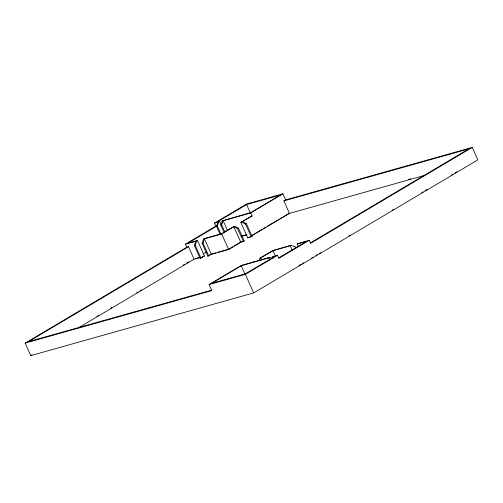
<?xml version="1.0" encoding="UTF-8"?>
<svg xmlns="http://www.w3.org/2000/svg" width="503" height="503" viewBox="0 0 503 503"><rect width="100%" height="100%" fill="white"/><g stroke="black" fill="none" stroke-linecap="round" stroke-linejoin="round"><path stroke-width="0.75" d="M216.875 226.042L188.003 243.175L197.509 240.503L204.457 256.027L200.98 258.089L200.112 258.335L194.365 245.477L195.774 241.264M200.98 258.089L195.227 245.231L196.642 241.019L197.509 240.503M202.143 243.289L203.552 239.076L204.425 238.56L221.704 233.7L233.87 226.482L234.731 226.237L238.516 228.173L244.269 241.031L240.811 242.276L228.645 249.494L211.361 254.355L207.89 256.146L202.143 243.289L203.005 243.05L204.419 238.831L211.361 254.355M220.213 234.631L216.504 226.344L217.918 222.125M221.081 234.385L217.371 226.099L218.78 221.886L219.654 221.364L221.251 224.935M224.225 232.726L220.823 225.124L222.238 220.911L250.758 212.618L280.303 195.089L246.602 204.564L217.057 222.093L219.654 221.364M224.778 231.789L221.691 224.885L223.106 220.666L227.576 230.657M258.85 260.925L259.963 258.209L272.997 250.469L291.143 245.37L294.947 246.489L295.582 247.916M216.969 225.803L215.818 226.13L214.46 223.099L246.608 204.017L282.906 193.812L285.616 199.88L472.26 147.385L477.85 159.879L253.675 292.916L30.74 355.615L25.15 343.121L186.764 247.212L188.493 246.721L194.083 259.215L199.842 257.599M186.764 247.212L185.406 244.175L215.818 226.13M188.493 246.721L28.614 341.606L212.021 290.024M222.238 220.911L250.752 212.888L282.906 193.812M242.553 221.597L246.338 223.533L252.091 236.391L247.765 237.881L240.818 222.357L252.11 215.925L250.752 212.888M203.552 239.076L221.697 233.97L234.731 226.237M240.818 222.357L252.11 215.925M424.57 175.409L289.464 213.398L283.881 200.911L285.616 199.88M240.811 242.276L233.864 226.752L237.649 228.689L238.516 228.173M241.685 222.112L245.47 224.049L246.338 223.533M30.74 355.615L32.091 354.81M96.909 316.343L98.261 315.544M110.415 308.326L111.767 307.528M136.747 292.702L138.099 291.897M140.123 290.696L141.475 289.898M183.337 265.05L184.689 264.251M186.714 263.05L188.738 261.843M78.726 327.673L194.083 259.215M203.005 253.921L206.362 251.928M200.112 258.335L202.722 256.788M207.89 256.146L210.21 254.769M232.707 246.816L228.651 249.224L217.378 252.393M234.058 246.017L240.811 242.006L244.269 241.031M247.765 237.881L249.067 237.108M251.676 235.561L258.19 231.694M259.058 231.173L262.415 229.186M263.761 228.387L265.773 227.193M267.118 226.394L278.53 219.622M279.875 218.824L281.887 217.629M283.233 216.831L288.603 213.643M251.494 235.932L289.464 213.398M25.15 343.121L211.794 290.633L209.085 284.566L241.233 265.49L269.746 257.467L272.28 258.215M269.746 257.467L241.226 265.76L211.688 283.29L245.382 273.814L274.927 256.285L272.337 257.014L272.972 258.441M259.963 258.209L272.997 250.746L291.143 245.37M272.337 257.014L277.524 255.279L278.882 258.316L309.288 240.264L310.647 243.295L472.26 147.385M209.085 284.566L245.376 274.361L277.524 255.279M298.455 246.766L297.191 243.942L309.288 240.264M278.492 258.001L306.692 241.264L297.191 243.942M310.269 242.98L468.796 148.907L283.881 200.911M298.87 265.559L300.882 264.364M302.228 263.566L303.567 262.767M311.627 257.989L312.967 257.19M315.859 255.474L317.204 254.675M319.229 253.474L320.581 252.676M348.912 235.857L350.258 235.058M392.082 210.235L393.434 209.437M421.765 192.624L423.117 191.819M425.142 190.618L427.16 189.417M451.449 175.006L452.794 174.208M454.819 173.007L456.843 171.806M214.46 223.099L218.78 221.886M216.504 226.344L217.371 226.099M220.823 225.124L221.691 224.885M408.323 179.433L410.593 178.791M185.406 244.175L196.642 241.019M194.365 245.477L195.227 245.231M241.874 236.008L246.357 234.75M241.824 236.297L247.03 234.832M250.148 236.938L252.091 236.391M195.68 258.498L200.068 257.259M202.992 256.442L204.457 256.027M211.367 254.084L215.875 252.814M294.079 246.734L294.947 246.489M253.015 262.333L253.877 262.088M273.204 256.499L274.468 256.87M290.275 245.885L292.168 250.117M272.997 250.746L275.518 256.392M246.602 204.564L250.431 213.127M268.879 257.982L269.834 260.126M260.831 257.964L261.78 260.082M245.47 224.049L251.223 236.907M237.649 228.689L243.402 241.547M245.376 274.361L253.675 292.916M241.226 265.76L245.055 274.324M221.697 233.97L228.645 249.494M203.005 243.05L208.758 255.901"/></g></svg>
